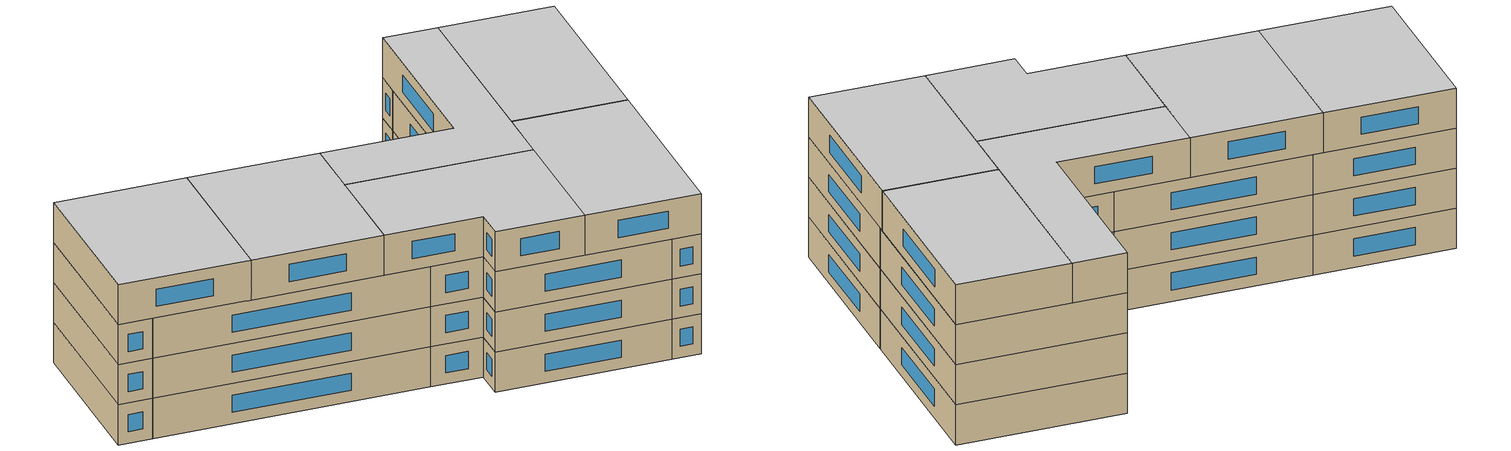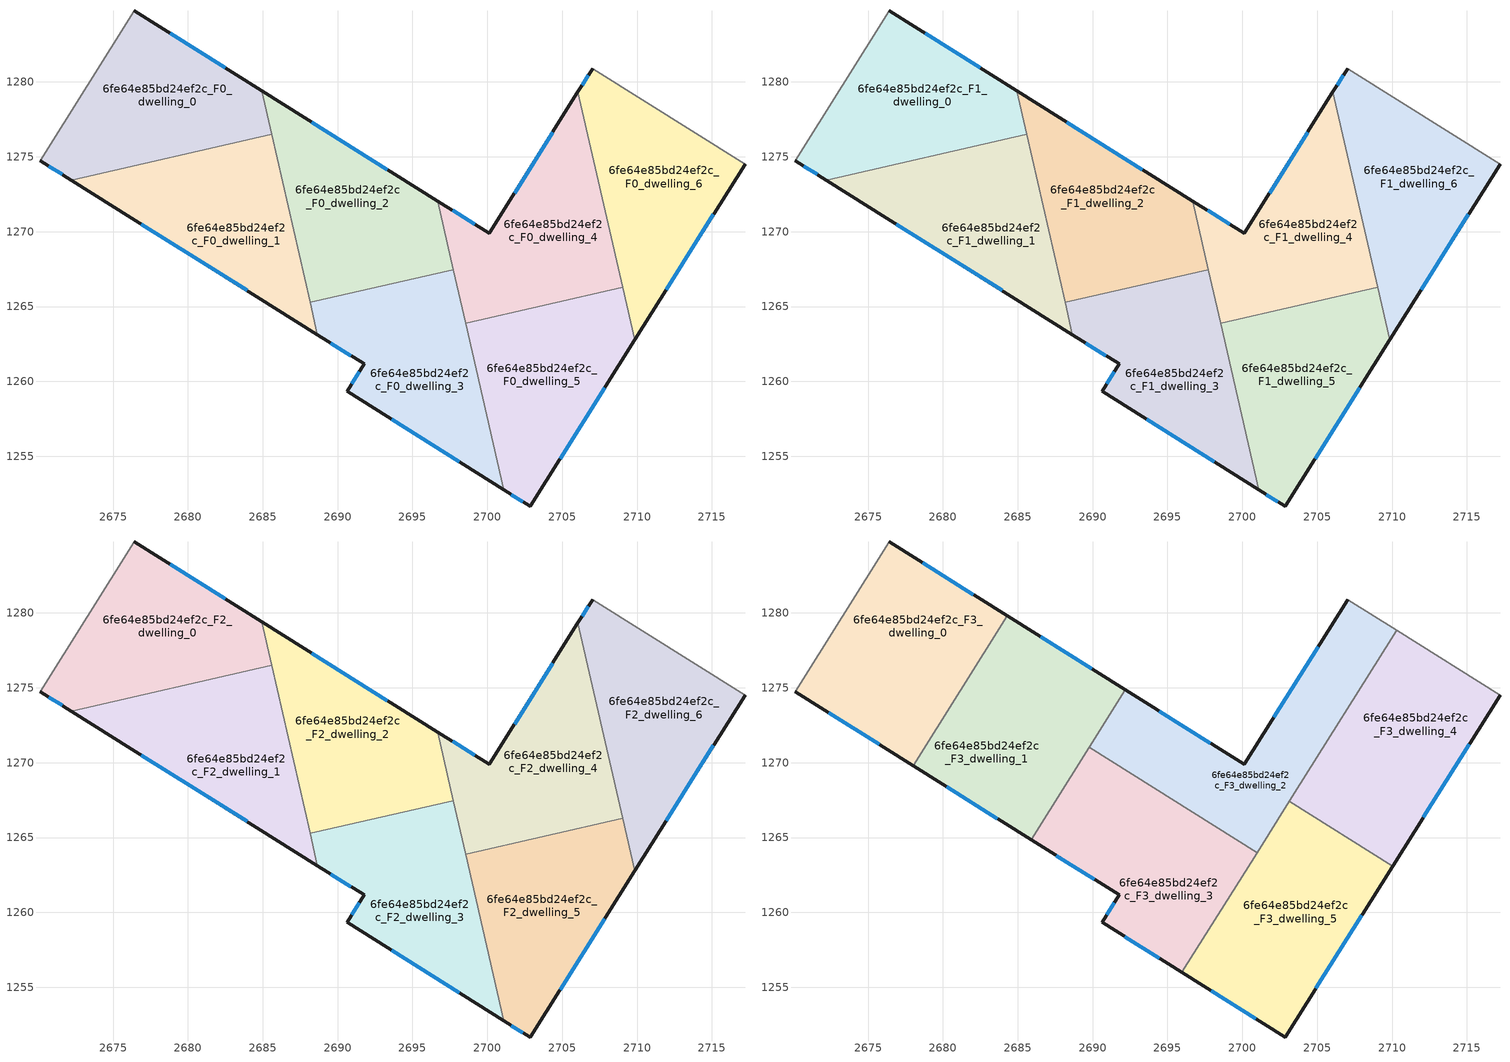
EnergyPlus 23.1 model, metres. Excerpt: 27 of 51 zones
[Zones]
6fe64e85bd24ef2c_F0_dwelling_0
 floor ground (EU_floor_Construction): 2684.92,1279.42 2685.59,1276.52 2672.19,1273.45 2670.12,1274.75 2676.4,1284.77 z0
 wall outside (EU_wall_Construction): 2670.12,1274.75 2672.19,1273.45 / 2684.92,1279.42 2676.4,1284.77 z0:3
 wall adiabatic (EU_wall_Construction): 2676.4,1284.77 2670.12,1274.75 z0:3
 wall to 6fe64e85bd24ef2c_F0_dwelling_1 (EU_wall_Construction): 2672.19,1273.45 2685.59,1276.52 z0:3
 wall to 6fe64e85bd24ef2c_F0_dwelling_2 (EU_wall_Construction): 2685.59,1276.52 2684.92,1279.42 z0:3
 window (EU_Window_Construction): 2670.71,1274.38 2671.6,1273.82 / 2682.49,1280.95 2678.84,1283.24 z0.86:2.14
6fe64e85bd24ef2c_F0_dwelling_1
 floor ground (EU_floor_Construction): 2685.59,1276.52 2688.65,1263.12 2672.19,1273.45 z0
 wall outside (EU_wall_Construction): 2672.19,1273.45 2688.65,1263.12 z0:3
 wall to 6fe64e85bd24ef2c_F0_dwelling_3 (EU_wall_Construction): 2688.65,1263.12 2688.16,1265.27 z0:3
 wall to 6fe64e85bd24ef2c_F0_dwelling_2 (EU_wall_Construction): 2688.16,1265.27 2685.59,1276.52 z0:3
 window (EU_Window_Construction): 2676.9,1270.5 2683.95,1266.07 z0.86:2.14
6fe64e85bd24ef2c_F0_dwelling_2
 floor ground (EU_floor_Construction): 2696.7,1272.03 2697.74,1267.47 2688.16,1265.27 2684.92,1279.42 z0
 wall outside (EU_wall_Construction): 2696.7,1272.03 2684.92,1279.42 z0:3
 wall to 6fe64e85bd24ef2c_F0_dwelling_3 (EU_wall_Construction): 2688.16,1265.27 2697.74,1267.47 z0:3
 wall to 6fe64e85bd24ef2c_F0_dwelling_4 (EU_wall_Construction): 2697.74,1267.47 2696.7,1272.03 z0:3
 window (EU_Window_Construction): 2693.33,1274.14 2688.28,1277.31 z0.86:2.14
6fe64e85bd24ef2c_F0_dwelling_3
 floor ground (EU_floor_Construction): 2697.74,1267.47 2701.11,1252.76 2690.63,1259.33 2691.78,1261.16 2688.65,1263.12 2688.16,1265.27 z0
 wall outside (EU_wall_Construction): 2688.65,1263.12 2691.78,1261.16 2690.63,1259.33 2701.11,1252.76 z0:3
 wall to 6fe64e85bd24ef2c_F0_dwelling_5 (EU_wall_Construction): 2701.11,1252.76 2698.56,1263.88 z0:3
 wall to 6fe64e85bd24ef2c_F0_dwelling_4 (EU_wall_Construction): 2698.56,1263.88 2697.74,1267.47 z0:3
 window (EU_Window_Construction): 2691.45,1260.64 2690.96,1259.85 / 2689.54,1262.56 2690.88,1261.72 / 2693.62,1257.45 2698.11,1254.64 z0.86:2.14
6fe64e85bd24ef2c_F0_dwelling_4
 floor ground (EU_floor_Construction): 2706.05,1279.33 2709.04,1266.28 2698.56,1263.88 2696.7,1272.03 2700.12,1269.88 z0
 wall outside (EU_wall_Construction): 2706.05,1279.33 2700.12,1269.88 2696.7,1272.03 z0:3
 wall to 6fe64e85bd24ef2c_F0_dwelling_5 (EU_wall_Construction): 2698.56,1263.88 2709.04,1266.28 z0:3
 wall to 6fe64e85bd24ef2c_F0_dwelling_6 (EU_wall_Construction): 2709.04,1266.28 2706.05,1279.33 z0:3
 window (EU_Window_Construction): 2704.36,1276.63 2701.82,1272.58 / 2699.14,1270.5 2697.67,1271.42 z0.86:2.14
6fe64e85bd24ef2c_F0_dwelling_5
 floor ground (EU_floor_Construction): 2709.04,1266.28 2709.84,1262.76 2702.87,1251.65 2701.11,1252.76 2698.56,1263.88 z0
 wall outside (EU_wall_Construction): 2701.11,1252.76 2702.87,1251.65 2709.84,1262.76 z0:3
 wall to 6fe64e85bd24ef2c_F0_dwelling_6 (EU_wall_Construction): 2709.84,1262.76 2709.04,1266.28 z0:3
 window (EU_Window_Construction): 2704.86,1254.83 2707.85,1259.59 / 2701.61,1252.44 2702.37,1251.97 z0.86:2.14
6fe64e85bd24ef2c_F0_dwelling_6
 floor ground (EU_floor_Construction): 2717.21,1274.51 2709.84,1262.76 2706.05,1279.33 2707.03,1280.89 z0
 wall outside (EU_wall_Construction): 2709.84,1262.76 2717.21,1274.51 / 2707.03,1280.89 2706.05,1279.33 z0:3
 wall adiabatic (EU_wall_Construction): 2717.21,1274.51 2707.03,1280.89 z0:3
 window (EU_Window_Construction): 2711.95,1266.12 2715.11,1271.15 / 2706.75,1280.45 2706.33,1279.78 z0.86:2.14
6fe64e85bd24ef2c_F1_dwelling_0
 floor to 6fe64e85bd24ef2c_F0_dwelling_0 (EU_floor_Construction): 2684.92,1279.42 2685.59,1276.52 2672.19,1273.45 2670.12,1274.75 2676.4,1284.77 z3
 wall outside (EU_wall_Construction): 2670.12,1274.75 2672.19,1273.45 / 2684.92,1279.42 2676.4,1284.77 z3:6
 wall adiabatic (EU_wall_Construction): 2676.4,1284.77 2670.12,1274.75 z3:6
 wall to 6fe64e85bd24ef2c_F1_dwelling_1 (EU_wall_Construction): 2672.19,1273.45 2685.59,1276.52 z3:6
 wall to 6fe64e85bd24ef2c_F1_dwelling_2 (EU_wall_Construction): 2685.59,1276.52 2684.92,1279.42 z3:6
 window (EU_Window_Construction): 2670.71,1274.38 2671.6,1273.82 / 2682.49,1280.95 2678.84,1283.24 z3.86:5.14
6fe64e85bd24ef2c_F1_dwelling_1
 floor to 6fe64e85bd24ef2c_F0_dwelling_1 (EU_floor_Construction): 2685.59,1276.52 2688.65,1263.12 2672.19,1273.45 z3
 wall outside (EU_wall_Construction): 2672.19,1273.45 2688.65,1263.12 z3:6
 wall to 6fe64e85bd24ef2c_F1_dwelling_3 (EU_wall_Construction): 2688.65,1263.12 2688.16,1265.27 z3:6
 wall to 6fe64e85bd24ef2c_F1_dwelling_2 (EU_wall_Construction): 2688.16,1265.27 2685.59,1276.52 z3:6
 window (EU_Window_Construction): 2676.9,1270.5 2683.95,1266.07 z3.86:5.14
6fe64e85bd24ef2c_F1_dwelling_2
 floor to 6fe64e85bd24ef2c_F0_dwelling_2 (EU_floor_Construction): 2696.7,1272.03 2697.74,1267.47 2688.16,1265.27 2684.92,1279.42 z3
 wall outside (EU_wall_Construction): 2696.7,1272.03 2684.92,1279.42 z3:6
 wall to 6fe64e85bd24ef2c_F1_dwelling_3 (EU_wall_Construction): 2688.16,1265.27 2697.74,1267.47 z3:6
 wall to 6fe64e85bd24ef2c_F1_dwelling_4 (EU_wall_Construction): 2697.74,1267.47 2696.7,1272.03 z3:6
 window (EU_Window_Construction): 2693.33,1274.14 2688.28,1277.31 z3.86:5.14
6fe64e85bd24ef2c_F1_dwelling_3
 floor to 6fe64e85bd24ef2c_F0_dwelling_3 (EU_floor_Construction): 2697.74,1267.47 2701.11,1252.76 2690.63,1259.33 2691.78,1261.16 2688.65,1263.12 2688.16,1265.27 z3
 wall outside (EU_wall_Construction): 2688.65,1263.12 2691.78,1261.16 2690.63,1259.33 2701.11,1252.76 z3:6
 wall to 6fe64e85bd24ef2c_F1_dwelling_5 (EU_wall_Construction): 2701.11,1252.76 2698.56,1263.88 z3:6
 wall to 6fe64e85bd24ef2c_F1_dwelling_4 (EU_wall_Construction): 2698.56,1263.88 2697.74,1267.47 z3:6
 window (EU_Window_Construction): 2691.45,1260.64 2690.96,1259.85 / 2689.54,1262.56 2690.88,1261.72 / 2693.62,1257.45 2698.11,1254.64 z3.86:5.14
6fe64e85bd24ef2c_F1_dwelling_4
 floor to 6fe64e85bd24ef2c_F0_dwelling_4 (EU_floor_Construction): 2706.05,1279.33 2709.04,1266.28 2698.56,1263.88 2696.7,1272.03 2700.12,1269.88 z3
 wall outside (EU_wall_Construction): 2706.05,1279.33 2700.12,1269.88 2696.7,1272.03 z3:6
 wall to 6fe64e85bd24ef2c_F1_dwelling_5 (EU_wall_Construction): 2698.56,1263.88 2709.04,1266.28 z3:6
 wall to 6fe64e85bd24ef2c_F1_dwelling_6 (EU_wall_Construction): 2709.04,1266.28 2706.05,1279.33 z3:6
 window (EU_Window_Construction): 2704.36,1276.63 2701.82,1272.58 / 2699.14,1270.5 2697.67,1271.42 z3.86:5.14
6fe64e85bd24ef2c_F1_dwelling_5
 floor to 6fe64e85bd24ef2c_F0_dwelling_5 (EU_floor_Construction): 2709.04,1266.28 2709.84,1262.76 2702.87,1251.65 2701.11,1252.76 2698.56,1263.88 z3
 wall outside (EU_wall_Construction): 2701.11,1252.76 2702.87,1251.65 2709.84,1262.76 z3:6
 wall to 6fe64e85bd24ef2c_F1_dwelling_6 (EU_wall_Construction): 2709.84,1262.76 2709.04,1266.28 z3:6
 window (EU_Window_Construction): 2704.86,1254.83 2707.85,1259.59 / 2701.61,1252.44 2702.37,1251.97 z3.86:5.14
6fe64e85bd24ef2c_F1_dwelling_6
 floor to 6fe64e85bd24ef2c_F0_dwelling_6 (EU_floor_Construction): 2717.21,1274.51 2709.84,1262.76 2706.05,1279.33 2707.03,1280.89 z3
 wall outside (EU_wall_Construction): 2709.84,1262.76 2717.21,1274.51 / 2707.03,1280.89 2706.05,1279.33 z3:6
 wall adiabatic (EU_wall_Construction): 2717.21,1274.51 2707.03,1280.89 z3:6
 window (EU_Window_Construction): 2711.95,1266.12 2715.11,1271.15 / 2706.75,1280.45 2706.33,1279.78 z3.86:5.14
6fe64e85bd24ef2c_F2_dwelling_0
 floor to 6fe64e85bd24ef2c_F1_dwelling_0 (EU_floor_Construction): 2684.92,1279.42 2685.59,1276.52 2672.19,1273.45 2670.12,1274.75 2676.4,1284.77 z6
 wall outside (EU_wall_Construction): 2670.12,1274.75 2672.19,1273.45 / 2684.92,1279.42 2676.4,1284.77 z6:9
 wall adiabatic (EU_wall_Construction): 2676.4,1284.77 2670.12,1274.75 z6:9
 wall to 6fe64e85bd24ef2c_F2_dwelling_1 (EU_wall_Construction): 2672.19,1273.45 2685.59,1276.52 z6:9
 wall to 6fe64e85bd24ef2c_F2_dwelling_2 (EU_wall_Construction): 2685.59,1276.52 2684.92,1279.42 z6:9
 window (EU_Window_Construction): 2670.71,1274.38 2671.6,1273.82 / 2682.49,1280.95 2678.84,1283.24 z6.86:8.14
6fe64e85bd24ef2c_F2_dwelling_1
 floor to 6fe64e85bd24ef2c_F1_dwelling_1 (EU_floor_Construction): 2685.59,1276.52 2688.65,1263.12 2672.19,1273.45 z6
 wall outside (EU_wall_Construction): 2672.19,1273.45 2688.65,1263.12 z6:9
 wall to 6fe64e85bd24ef2c_F2_dwelling_3 (EU_wall_Construction): 2688.65,1263.12 2688.16,1265.27 z6:9
 wall to 6fe64e85bd24ef2c_F2_dwelling_2 (EU_wall_Construction): 2688.16,1265.27 2685.59,1276.52 z6:9
 window (EU_Window_Construction): 2676.9,1270.5 2683.95,1266.07 z6.86:8.14
6fe64e85bd24ef2c_F2_dwelling_2
 floor to 6fe64e85bd24ef2c_F1_dwelling_2 (EU_floor_Construction): 2696.7,1272.03 2697.74,1267.47 2688.16,1265.27 2684.92,1279.42 z6
 wall outside (EU_wall_Construction): 2696.7,1272.03 2684.92,1279.42 z6:9
 wall to 6fe64e85bd24ef2c_F2_dwelling_3 (EU_wall_Construction): 2688.16,1265.27 2697.74,1267.47 z6:9
 wall to 6fe64e85bd24ef2c_F2_dwelling_4 (EU_wall_Construction): 2697.74,1267.47 2696.7,1272.03 z6:9
 window (EU_Window_Construction): 2693.33,1274.14 2688.28,1277.31 z6.86:8.14
 ceiling adiabatic (EU_roof_Construction): 2687.62,1267.61 2692.18,1274.87 2684.92,1279.42 z9
6fe64e85bd24ef2c_F2_dwelling_3
 floor to 6fe64e85bd24ef2c_F1_dwelling_3 (EU_floor_Construction): 2697.74,1267.47 2701.11,1252.76 2690.63,1259.33 2691.78,1261.16 2688.65,1263.12 2688.16,1265.27 z6
 wall outside (EU_wall_Construction): 2688.65,1263.12 2691.78,1261.16 2690.63,1259.33 2701.11,1252.76 z6:9
 wall to 6fe64e85bd24ef2c_F2_dwelling_5 (EU_wall_Construction): 2701.11,1252.76 2698.56,1263.88 z6:9
 wall to 6fe64e85bd24ef2c_F2_dwelling_4 (EU_wall_Construction): 2698.56,1263.88 2697.74,1267.47 z6:9
 window (EU_Window_Construction): 2691.45,1260.64 2690.96,1259.85 / 2689.54,1262.56 2690.88,1261.72 / 2693.62,1257.45 2698.11,1254.64 z6.86:8.14
6fe64e85bd24ef2c_F2_dwelling_4
 floor to 6fe64e85bd24ef2c_F1_dwelling_4 (EU_floor_Construction): 2706.05,1279.33 2709.04,1266.28 2698.56,1263.88 2696.7,1272.03 2700.12,1269.88 z6
 wall outside (EU_wall_Construction): 2706.05,1279.33 2700.12,1269.88 2696.7,1272.03 z6:9
 wall to 6fe64e85bd24ef2c_F2_dwelling_5 (EU_wall_Construction): 2698.56,1263.88 2709.04,1266.28 z6:9
 wall to 6fe64e85bd24ef2c_F2_dwelling_6 (EU_wall_Construction): 2709.04,1266.28 2706.05,1279.33 z6:9
 window (EU_Window_Construction): 2704.36,1276.63 2701.82,1272.58 / 2699.14,1270.5 2697.67,1271.42 z6.86:8.14
6fe64e85bd24ef2c_F2_dwelling_5
 floor to 6fe64e85bd24ef2c_F1_dwelling_5 (EU_floor_Construction): 2709.04,1266.28 2709.84,1262.76 2702.87,1251.65 2701.11,1252.76 2698.56,1263.88 z6
 wall outside (EU_wall_Construction): 2701.11,1252.76 2702.87,1251.65 2709.84,1262.76 z6:9
 wall to 6fe64e85bd24ef2c_F2_dwelling_6 (EU_wall_Construction): 2709.84,1262.76 2709.04,1266.28 z6:9
 window (EU_Window_Construction): 2704.86,1254.83 2707.85,1259.59 / 2701.61,1252.44 2702.37,1251.97 z6.86:8.14
6fe64e85bd24ef2c_F2_dwelling_6
 floor to 6fe64e85bd24ef2c_F1_dwelling_6 (EU_floor_Construction): 2717.21,1274.51 2709.84,1262.76 2706.05,1279.33 2707.03,1280.89 z6
 wall outside (EU_wall_Construction): 2709.84,1262.76 2717.21,1274.51 / 2707.03,1280.89 2706.05,1279.33 z6:9
 wall adiabatic (EU_wall_Construction): 2717.21,1274.51 2707.03,1280.89 z6:9
 window (EU_Window_Construction): 2711.95,1266.12 2715.11,1271.15 / 2706.75,1280.45 2706.33,1279.78 z6.86:8.14
6fe64e85bd24ef2c_F3_dwelling_0
 floor to 6fe64e85bd24ef2c_F2_dwelling_0 (EU_floor_Construction): 2684.29,1279.82 2681.66,1275.62 2672.19,1273.45 2670.12,1274.75 2676.4,1284.77 z9
 floor to 6fe64e85bd24ef2c_F2_dwelling_1 (EU_floor_Construction): 2681.66,1275.62 2678.01,1269.8 2672.19,1273.45 z9
 wall outside (EU_wall_Construction): 2670.12,1274.75 2678.01,1269.8 / 2684.29,1279.82 2676.4,1284.77 z9:12
 wall to 6fe64e85bd24ef2c_F3_dwelling_1 (EU_wall_Construction): 2678.01,1269.8 2684.29,1279.82 z9:12
 wall adiabatic (EU_wall_Construction): 2676.4,1284.77 2670.12,1274.75 z9:12
 window (EU_Window_Construction): 2672.37,1273.34 2675.75,1271.22 / 2682.04,1281.23 2678.66,1283.35 z9.86:11.14
 ceiling to 6fe64e85bd24ef2c_F4_dwelling_0 (EU_floor_Construction): 2678.01,1269.8 2684.29,1279.82 2676.4,1284.77 2670.12,1274.75 z12
6fe64e85bd24ef2c_F3_dwelling_1
 floor to 6fe64e85bd24ef2c_F2_dwelling_1 (EU_floor_Construction): 2685.59,1276.52 2687.62,1267.61 2685.9,1264.85 2678.01,1269.8 2681.66,1275.62 z9
 floor to 6fe64e85bd24ef2c_F2_dwelling_0 (EU_floor_Construction): 2684.92,1279.42 2685.59,1276.52 2681.66,1275.62 2684.29,1279.82 z9
 floor adiabatic (EU_floor_Construction): 2692.18,1274.87 2687.62,1267.61 2684.92,1279.42 z9
 wall outside (EU_wall_Construction): 2678.01,1269.8 2685.9,1264.85 / 2692.18,1274.87 2684.29,1279.82 z9:12
 wall to 6fe64e85bd24ef2c_F3_dwelling_3 (EU_wall_Construction): 2685.9,1264.85 2689.77,1271.03 z9:12
 wall to 6fe64e85bd24ef2c_F3_dwelling_2 (EU_wall_Construction): 2689.77,1271.03 2692.18,1274.87 z9:12
 window (EU_Window_Construction): 2680.26,1268.39 2683.64,1266.27 / 2689.93,1276.28 2686.55,1278.4 z9.86:11.14
 ceiling to 6fe64e85bd24ef2c_F4_dwelling_1 (EU_floor_Construction): 2685.9,1264.85 2692.18,1274.87 2684.29,1279.82 2678.01,1269.8 z12
6fe64e85bd24ef2c_F3_dwelling_2
 floor to 6fe64e85bd24ef2c_F2_dwelling_4 (EU_floor_Construction): 2706.05,1279.33 2707.27,1274.01 2701.3,1264.51 2700.47,1264.31 2698.12,1265.79 2696.7,1272.03 2700.12,1269.88 z9
 floor to 6fe64e85bd24ef2c_F2_dwelling_3 (EU_floor_Construction): 2697.74,1267.47 2698.12,1265.79 2696.06,1267.08 z9
 floor to 6fe64e85bd24ef2c_F2_dwelling_6 (EU_floor_Construction): 2710.3,1278.84 2707.27,1274.01 2706.05,1279.33 2707.03,1280.89 z9
 floor to 6fe64e85bd24ef2c_F2_dwelling_5 (EU_floor_Construction): 2701.3,1264.51 2700.98,1263.99 2700.47,1264.31 z9
 floor to 6fe64e85bd24ef2c_F2_dwelling_2 (EU_floor_Construction): 2696.7,1272.03 2697.74,1267.47 2696.06,1267.08 2689.77,1271.03 2692.18,1274.87 z9
 wall outside (EU_wall_Construction): 2707.03,1280.89 2700.12,1269.88 2692.18,1274.87 z9:12
 wall adiabatic (EU_wall_Construction): 2710.3,1278.84 2707.03,1280.89 z9:12
 wall to 6fe64e85bd24ef2c_F3_dwelling_3 (EU_wall_Construction): 2689.77,1271.03 2700.98,1263.99 z9:12
 wall to 6fe64e85bd24ef2c_F3_dwelling_4 (EU_wall_Construction): 2703.13,1267.42 2710.3,1278.84 z9:12
 wall to 6fe64e85bd24ef2c_F3_dwelling_5 (EU_wall_Construction): 2700.98,1263.99 2703.13,1267.42 z9:12
 window (EU_Window_Construction): 2705.06,1277.75 2702.1,1273.03 / 2697.85,1271.31 2694.45,1273.44 z9.86:11.14
 ceiling to 6fe64e85bd24ef2c_F4_dwelling_2 (EU_floor_Construction): 2700.98,1263.99 2710.3,1278.84 2707.03,1280.89 2700.12,1269.88 2692.18,1274.87 2689.77,1271.03 z12
6fe64e85bd24ef2c_F3_dwelling_3
 floor to 6fe64e85bd24ef2c_F2_dwelling_3 (EU_floor_Construction): 2698.12,1265.79 2699.19,1261.14 2695.96,1255.99 2690.63,1259.33 2691.78,1261.16 2688.65,1263.12 2688.16,1265.27 2696.06,1267.08 z9
 floor to 6fe64e85bd24ef2c_F2_dwelling_1 (EU_floor_Construction): 2687.62,1267.61 2688.65,1263.12 2685.9,1264.85 z9
 floor to 6fe64e85bd24ef2c_F2_dwelling_5 (EU_floor_Construction): 2700.98,1263.99 2699.19,1261.14 2698.56,1263.88 2700.47,1264.31 z9
 floor to 6fe64e85bd24ef2c_F2_dwelling_2 (EU_floor_Construction): 2696.06,1267.08 2688.16,1265.27 2687.62,1267.61 2689.77,1271.03 z9
 floor to 6fe64e85bd24ef2c_F2_dwelling_4 (EU_floor_Construction): 2700.47,1264.31 2698.56,1263.88 2698.12,1265.79 z9
 wall outside (EU_wall_Construction): 2685.9,1264.85 2691.78,1261.16 2690.63,1259.33 2695.96,1255.99 z9:12
 wall to 6fe64e85bd24ef2c_F3_dwelling_5 (EU_wall_Construction): 2695.96,1255.99 2700.98,1263.99 z9:12
 window (EU_Window_Construction): 2692.15,1258.38 2694.44,1256.94 / 2691.45,1260.64 2690.96,1259.85 / 2687.58,1263.8 2690.1,1262.22 z9.86:11.14
 ceiling to 6fe64e85bd24ef2c_F4_dwelling_3 (EU_floor_Construction): 2695.96,1255.99 2700.98,1263.99 2689.77,1271.03 2685.9,1264.85 2691.78,1261.16 2690.63,1259.33 z12
6fe64e85bd24ef2c_F3_dwelling_4
 floor to 6fe64e85bd24ef2c_F2_dwelling_6 (EU_floor_Construction): 2717.21,1274.51 2710.04,1263.08 2709.73,1263.27 2707.27,1274.01 2710.3,1278.84 z9
 floor to 6fe64e85bd24ef2c_F2_dwelling_5 (EU_floor_Construction): 2709.04,1266.28 2709.73,1263.27 2706.04,1265.59 z9
 floor to 6fe64e85bd24ef2c_F2_dwelling_4 (EU_floor_Construction): 2707.27,1274.01 2709.04,1266.28 2706.04,1265.59 2703.13,1267.42 z9
 wall outside (EU_wall_Construction): 2710.04,1263.08 2717.21,1274.51 z9:12
 wall to 6fe64e85bd24ef2c_F3_dwelling_5 (EU_wall_Construction): 2703.13,1267.42 2710.04,1263.08 z9:12
 wall adiabatic (EU_wall_Construction): 2717.21,1274.51 2710.3,1278.84 z9:12
 window (EU_Window_Construction): 2712.09,1266.34 2715.16,1271.24 z9.86:11.14
 ceiling to 6fe64e85bd24ef2c_F4_dwelling_4 (EU_floor_Construction): 2710.04,1263.08 2717.21,1274.51 2710.3,1278.84 2703.13,1267.42 z12
6fe64e85bd24ef2c_F3_dwelling_5
 floor to 6fe64e85bd24ef2c_F2_dwelling_5 (EU_floor_Construction): 2709.73,1263.27 2709.84,1262.76 2702.87,1251.65 2701.11,1252.76 2699.19,1261.13 2701.3,1264.51 2706.04,1265.59 z9
 floor to 6fe64e85bd24ef2c_F2_dwelling_3 (EU_floor_Construction): 2699.19,1261.13 2701.11,1252.76 2695.96,1255.99 z9
 floor to 6fe64e85bd24ef2c_F2_dwelling_4 (EU_floor_Construction): 2706.04,1265.59 2701.3,1264.51 2703.13,1267.42 z9
 floor to 6fe64e85bd24ef2c_F2_dwelling_6 (EU_floor_Construction): 2710.04,1263.08 2709.84,1262.76 2709.73,1263.27 z9
 wall outside (EU_wall_Construction): 2695.96,1255.99 2702.87,1251.65 2710.04,1263.08 z9:12
 window (EU_Window_Construction): 2704.92,1254.92 2707.99,1259.81 / 2697.93,1254.75 2700.9,1252.89 z9.86:11.14
 ceiling to 6fe64e85bd24ef2c_F4_dwelling_5 (EU_floor_Construction): 2702.87,1251.65 2710.04,1263.08 2703.13,1267.42 2695.96,1255.99 z12
[Building]
EU S2 Campaign: North Axis=0; Terrain=City; Solar Distribution=FullExterior
[Site:Location]
Helsinki-Vantaa.AP: Latitude=60.317; Longitude=24.963; Time Zone=2; Elevation=54.6
[SizingPeriod:WeatherFileDays]
AnnualSizingPeriod: Begin Month=1; Begin Day of Month=1; End Month=12; End Day of Month=31; Day of Week for Start Day=Monday; Use Weather File Daylight Saving Period=No; Use Weather File Rain and Snow Indicators=No
[MATERIAL]
EU_InternalMass_Material: Roughness=MediumRough; Thickness=0.1; Conductivity=1; Density=1800; Specific Heat=900; Thermal Absorptance=0.9; Solar Absorptance=0.7; Visible Absorptance=0.7
[MATERIAL:NOMASS] Roughness=MediumRough; Thermal Absorptance=0.9; Solar Absorptance=0.7; Visible Absorptance=0.7
Name | Thermal Resistance
EU_wall_NoMass | 5.91765
EU_roof_NoMass | 11.1778
EU_floor_NoMass | 6.2875
[WINDOWMATERIAL:SIMPLEGLAZINGSYSTEM]
EU_Window_SimpleGlazing: UFactor=0.994035; Solar Heat Gain Coefficient=0.7; Visible Transmittance=0.7
[CONSTRUCTION]
EU_wall_Construction: EU_wall_NoMass
EU_roof_Construction: EU_roof_NoMass
EU_floor_Construction: EU_floor_NoMass
EU_Window_Construction: EU_Window_SimpleGlazing
EU_InternalMass_Construction: EU_InternalMass_Material
[ZONE] Type=1; Multiplier=1; Ceiling Height=autocalculate; Floor Area=autocalculate; Part of Total Floor Area=Yes
Name | Volume
6fe64e85bd24ef2c_F0_dwelling_0; 6fe64e85bd24ef2c_F1_dwelling_0; 6fe64e85bd24ef2c_F2_dwelling_0 | 283.128
6fe64e85bd24ef2c_F3_dwelling_0 | 330.288
6fe64e85bd24ef2c_F0_dwelling_1; 6fe64e85bd24ef2c_F1_dwelling_1; 6fe64e85bd24ef2c_F2_dwelling_1 | 283.11
6fe64e85bd24ef2c_F3_dwelling_1 | 330.289
6fe64e85bd24ef2c_F0_dwelling_2; 6fe64e85bd24ef2c_F1_dwelling_2; 6fe64e85bd24ef2c_F2_dwelling_2; 6fe64e85bd24ef2c_F0_dwelling_5; 6fe64e85bd24ef2c_F1_dwelling_5; 6fe64e85bd24ef2c_F2_dwelling_5 | 283.097
6fe64e85bd24ef2c_F3_dwelling_2 | 330.31
6fe64e85bd24ef2c_F0_dwelling_3; 6fe64e85bd24ef2c_F1_dwelling_3; 6fe64e85bd24ef2c_F2_dwelling_3 | 283.073
6fe64e85bd24ef2c_F3_dwelling_3 | 330.253
6fe64e85bd24ef2c_F0_dwelling_4; 6fe64e85bd24ef2c_F1_dwelling_4; 6fe64e85bd24ef2c_F2_dwelling_4 | 283.107
6fe64e85bd24ef2c_F3_dwelling_4; 6fe64e85bd24ef2c_F3_dwelling_5 | 330.273
6fe64e85bd24ef2c_F0_dwelling_6; 6fe64e85bd24ef2c_F1_dwelling_6; 6fe64e85bd24ef2c_F2_dwelling_6 | 283.118
[INTERNALMASS] Construction=EU_InternalMass_Construction
Name | Zone or ZoneList | Surface Area
6fe64e85bd24ef2c_F0_dwelling_0_EU_InternalMass | 6fe64e85bd24ef2c_F0_dwelling_0 | 94.3746
6fe64e85bd24ef2c_F0_dwelling_1_EU_InternalMass | 6fe64e85bd24ef2c_F0_dwelling_1 | 94.372
6fe64e85bd24ef2c_F0_dwelling_2_EU_InternalMass | 6fe64e85bd24ef2c_F0_dwelling_2 | 94.3628
6fe64e85bd24ef2c_F0_dwelling_3_EU_InternalMass | 6fe64e85bd24ef2c_F0_dwelling_3 | 94.3608
6fe64e85bd24ef2c_F0_dwelling_4_EU_InternalMass | 6fe64e85bd24ef2c_F0_dwelling_4 | 94.3689
6fe64e85bd24ef2c_F0_dwelling_5_EU_InternalMass | 6fe64e85bd24ef2c_F0_dwelling_5 | 94.3663
6fe64e85bd24ef2c_F0_dwelling_6_EU_InternalMass | 6fe64e85bd24ef2c_F0_dwelling_6 | 94.373
6fe64e85bd24ef2c_F1_dwelling_0_EU_InternalMass | 6fe64e85bd24ef2c_F1_dwelling_0 | 94.3746
6fe64e85bd24ef2c_F1_dwelling_1_EU_InternalMass | 6fe64e85bd24ef2c_F1_dwelling_1 | 94.372
6fe64e85bd24ef2c_F1_dwelling_2_EU_InternalMass | 6fe64e85bd24ef2c_F1_dwelling_2 | 94.3628
6fe64e85bd24ef2c_F1_dwelling_3_EU_InternalMass | 6fe64e85bd24ef2c_F1_dwelling_3 | 94.3608
6fe64e85bd24ef2c_F1_dwelling_4_EU_InternalMass | 6fe64e85bd24ef2c_F1_dwelling_4 | 94.3689
6fe64e85bd24ef2c_F1_dwelling_5_EU_InternalMass | 6fe64e85bd24ef2c_F1_dwelling_5 | 94.3663
6fe64e85bd24ef2c_F1_dwelling_6_EU_InternalMass | 6fe64e85bd24ef2c_F1_dwelling_6 | 94.373
6fe64e85bd24ef2c_F2_dwelling_0_EU_InternalMass | 6fe64e85bd24ef2c_F2_dwelling_0 | 94.3746
6fe64e85bd24ef2c_F2_dwelling_1_EU_InternalMass | 6fe64e85bd24ef2c_F2_dwelling_1 | 94.372
6fe64e85bd24ef2c_F2_dwelling_2_EU_InternalMass | 6fe64e85bd24ef2c_F2_dwelling_2 | 94.3628
6fe64e85bd24ef2c_F2_dwelling_3_EU_InternalMass | 6fe64e85bd24ef2c_F2_dwelling_3 | 94.3608
6fe64e85bd24ef2c_F2_dwelling_4_EU_InternalMass | 6fe64e85bd24ef2c_F2_dwelling_4 | 94.3689
6fe64e85bd24ef2c_F2_dwelling_5_EU_InternalMass | 6fe64e85bd24ef2c_F2_dwelling_5 | 94.3663
6fe64e85bd24ef2c_F2_dwelling_6_EU_InternalMass | 6fe64e85bd24ef2c_F2_dwelling_6 | 94.373
6fe64e85bd24ef2c_F3_dwelling_0_EU_InternalMass | 6fe64e85bd24ef2c_F3_dwelling_0 | 110.096
6fe64e85bd24ef2c_F3_dwelling_1_EU_InternalMass | 6fe64e85bd24ef2c_F3_dwelling_1 | 110.096
6fe64e85bd24ef2c_F3_dwelling_2_EU_InternalMass | 6fe64e85bd24ef2c_F3_dwelling_2 | 110.104
6fe64e85bd24ef2c_F3_dwelling_3_EU_InternalMass | 6fe64e85bd24ef2c_F3_dwelling_3 | 110.084
6fe64e85bd24ef2c_F3_dwelling_4_EU_InternalMass | 6fe64e85bd24ef2c_F3_dwelling_4 | 110.093
6fe64e85bd24ef2c_F3_dwelling_5_EU_InternalMass | 6fe64e85bd24ef2c_F3_dwelling_5 | 110.093
[OTHEREQUIPMENT] Fuel Type=Electricity; Design Level Calculation Method=Watts/Area; Power per Zone Floor Area=1; Fraction Latent=0; Fraction Radiant=0; Fraction Lost=0; Carbon Dioxide Generation Rate=0; EndUse Subcategory=EU_Step8_InternalGains
Name | Zone or ZoneList or Space or SpaceList | Schedule
EU_Step8_InternalGain_6fe64e85bd24ef2c_F0_dwelling_0_f000 | 6fe64e85bd24ef2c_F0_dwelling_0 | EU_Step8_GainSchedule_6fe64e85bd24ef2c_F0_dwelling_0_f000
EU_Step8_InternalGain_6fe64e85bd24ef2c_F0_dwelling_1_f000 | 6fe64e85bd24ef2c_F0_dwelling_1 | EU_Step8_GainSchedule_6fe64e85bd24ef2c_F0_dwelling_1_f000
EU_Step8_InternalGain_6fe64e85bd24ef2c_F0_dwelling_2_f000 | 6fe64e85bd24ef2c_F0_dwelling_2 | EU_Step8_GainSchedule_6fe64e85bd24ef2c_F0_dwelling_2_f000
EU_Step8_InternalGain_6fe64e85bd24ef2c_F0_dwelling_3_f000 | 6fe64e85bd24ef2c_F0_dwelling_3 | EU_Step8_GainSchedule_6fe64e85bd24ef2c_F0_dwelling_3_f000
EU_Step8_InternalGain_6fe64e85bd24ef2c_F0_dwelling_4_f000 | 6fe64e85bd24ef2c_F0_dwelling_4 | EU_Step8_GainSchedule_6fe64e85bd24ef2c_F0_dwelling_4_f000
EU_Step8_InternalGain_6fe64e85bd24ef2c_F0_dwelling_5_f000 | 6fe64e85bd24ef2c_F0_dwelling_5 | EU_Step8_GainSchedule_6fe64e85bd24ef2c_F0_dwelling_5_f000
EU_Step8_InternalGain_6fe64e85bd24ef2c_F0_dwelling_6_f000 | 6fe64e85bd24ef2c_F0_dwelling_6 | EU_Step8_GainSchedule_6fe64e85bd24ef2c_F0_dwelling_6_f000
EU_Step8_InternalGain_6fe64e85bd24ef2c_F1_dwelling_0_f000 | 6fe64e85bd24ef2c_F1_dwelling_0 | EU_Step8_GainSchedule_6fe64e85bd24ef2c_F1_dwelling_0_f000
EU_Step8_InternalGain_6fe64e85bd24ef2c_F1_dwelling_1_f000 | 6fe64e85bd24ef2c_F1_dwelling_1 | EU_Step8_GainSchedule_6fe64e85bd24ef2c_F1_dwelling_1_f000
EU_Step8_InternalGain_6fe64e85bd24ef2c_F1_dwelling_2_f000 | 6fe64e85bd24ef2c_F1_dwelling_2 | EU_Step8_GainSchedule_6fe64e85bd24ef2c_F1_dwelling_2_f000
EU_Step8_InternalGain_6fe64e85bd24ef2c_F1_dwelling_3_f000 | 6fe64e85bd24ef2c_F1_dwelling_3 | EU_Step8_GainSchedule_6fe64e85bd24ef2c_F1_dwelling_3_f000
EU_Step8_InternalGain_6fe64e85bd24ef2c_F1_dwelling_4_f000 | 6fe64e85bd24ef2c_F1_dwelling_4 | EU_Step8_GainSchedule_6fe64e85bd24ef2c_F1_dwelling_4_f000
EU_Step8_InternalGain_6fe64e85bd24ef2c_F1_dwelling_5_f000 | 6fe64e85bd24ef2c_F1_dwelling_5 | EU_Step8_GainSchedule_6fe64e85bd24ef2c_F1_dwelling_5_f000
EU_Step8_InternalGain_6fe64e85bd24ef2c_F1_dwelling_6_f000 | 6fe64e85bd24ef2c_F1_dwelling_6 | EU_Step8_GainSchedule_6fe64e85bd24ef2c_F1_dwelling_6_f000
EU_Step8_InternalGain_6fe64e85bd24ef2c_F2_dwelling_0_f000 | 6fe64e85bd24ef2c_F2_dwelling_0 | EU_Step8_GainSchedule_6fe64e85bd24ef2c_F2_dwelling_0_f000
EU_Step8_InternalGain_6fe64e85bd24ef2c_F2_dwelling_1_f000 | 6fe64e85bd24ef2c_F2_dwelling_1 | EU_Step8_GainSchedule_6fe64e85bd24ef2c_F2_dwelling_1_f000
EU_Step8_InternalGain_6fe64e85bd24ef2c_F2_dwelling_2_f000 | 6fe64e85bd24ef2c_F2_dwelling_2 | EU_Step8_GainSchedule_6fe64e85bd24ef2c_F2_dwelling_2_f000
EU_Step8_InternalGain_6fe64e85bd24ef2c_F2_dwelling_3_f000 | 6fe64e85bd24ef2c_F2_dwelling_3 | EU_Step8_GainSchedule_6fe64e85bd24ef2c_F2_dwelling_3_f000
EU_Step8_InternalGain_6fe64e85bd24ef2c_F2_dwelling_4_f000 | 6fe64e85bd24ef2c_F2_dwelling_4 | EU_Step8_GainSchedule_6fe64e85bd24ef2c_F2_dwelling_4_f000
EU_Step8_InternalGain_6fe64e85bd24ef2c_F2_dwelling_5_f000 | 6fe64e85bd24ef2c_F2_dwelling_5 | EU_Step8_GainSchedule_6fe64e85bd24ef2c_F2_dwelling_5_f000
EU_Step8_InternalGain_6fe64e85bd24ef2c_F2_dwelling_6_f000 | 6fe64e85bd24ef2c_F2_dwelling_6 | EU_Step8_GainSchedule_6fe64e85bd24ef2c_F2_dwelling_6_f000
EU_Step8_InternalGain_6fe64e85bd24ef2c_F3_dwelling_0_f000 | 6fe64e85bd24ef2c_F3_dwelling_0 | EU_Step8_GainSchedule_6fe64e85bd24ef2c_F3_dwelling_0_f000
EU_Step8_InternalGain_6fe64e85bd24ef2c_F3_dwelling_1_f000 | 6fe64e85bd24ef2c_F3_dwelling_1 | EU_Step8_GainSchedule_6fe64e85bd24ef2c_F3_dwelling_1_f000
EU_Step8_InternalGain_6fe64e85bd24ef2c_F3_dwelling_2_f000 | 6fe64e85bd24ef2c_F3_dwelling_2 | EU_Step8_GainSchedule_6fe64e85bd24ef2c_F3_dwelling_2_f000
EU_Step8_InternalGain_6fe64e85bd24ef2c_F3_dwelling_3_f000 | 6fe64e85bd24ef2c_F3_dwelling_3 | EU_Step8_GainSchedule_6fe64e85bd24ef2c_F3_dwelling_3_f000
EU_Step8_InternalGain_6fe64e85bd24ef2c_F3_dwelling_4_f000 | 6fe64e85bd24ef2c_F3_dwelling_4 | EU_Step8_GainSchedule_6fe64e85bd24ef2c_F3_dwelling_4_f000
EU_Step8_InternalGain_6fe64e85bd24ef2c_F3_dwelling_5_f000 | 6fe64e85bd24ef2c_F3_dwelling_5 | EU_Step8_GainSchedule_6fe64e85bd24ef2c_F3_dwelling_5_f000
[ZONEVENTILATION:DESIGNFLOWRATE] Schedule=EU_AlwaysOn; Design Flow Rate Calculation Method=AirChanges/Hour; Air Changes per Hour=0.596421; Ventilation Type=Natural; Fan Pressure Rise=0; Fan Total Efficiency=1; Constant Term Coefficient=1; Temperature Term Coefficient=0; Velocity Term Coefficient=0; Velocity Squared Term Coefficient=0; Minimum Indoor Temperature=-100; Maximum Indoor Temperature=100; Delta Temperature=-100; Minimum Outdoor Temperature=-100; Maximum Outdoor Temperature=100; Maximum Wind Speed=40
Name | Zone or ZoneList or Space or SpaceList
EU_ConstantAir_6fe64e85bd24ef2c_F0_dwelling_0 | 6fe64e85bd24ef2c_F0_dwelling_0
EU_ConstantAir_6fe64e85bd24ef2c_F0_dwelling_1 | 6fe64e85bd24ef2c_F0_dwelling_1
EU_ConstantAir_6fe64e85bd24ef2c_F0_dwelling_2 | 6fe64e85bd24ef2c_F0_dwelling_2
EU_ConstantAir_6fe64e85bd24ef2c_F0_dwelling_3 | 6fe64e85bd24ef2c_F0_dwelling_3
EU_ConstantAir_6fe64e85bd24ef2c_F0_dwelling_4 | 6fe64e85bd24ef2c_F0_dwelling_4
EU_ConstantAir_6fe64e85bd24ef2c_F0_dwelling_5 | 6fe64e85bd24ef2c_F0_dwelling_5
EU_ConstantAir_6fe64e85bd24ef2c_F0_dwelling_6 | 6fe64e85bd24ef2c_F0_dwelling_6
EU_ConstantAir_6fe64e85bd24ef2c_F1_dwelling_0 | 6fe64e85bd24ef2c_F1_dwelling_0
EU_ConstantAir_6fe64e85bd24ef2c_F1_dwelling_1 | 6fe64e85bd24ef2c_F1_dwelling_1
EU_ConstantAir_6fe64e85bd24ef2c_F1_dwelling_2 | 6fe64e85bd24ef2c_F1_dwelling_2
EU_ConstantAir_6fe64e85bd24ef2c_F1_dwelling_3 | 6fe64e85bd24ef2c_F1_dwelling_3
EU_ConstantAir_6fe64e85bd24ef2c_F1_dwelling_4 | 6fe64e85bd24ef2c_F1_dwelling_4
EU_ConstantAir_6fe64e85bd24ef2c_F1_dwelling_5 | 6fe64e85bd24ef2c_F1_dwelling_5
EU_ConstantAir_6fe64e85bd24ef2c_F1_dwelling_6 | 6fe64e85bd24ef2c_F1_dwelling_6
EU_ConstantAir_6fe64e85bd24ef2c_F2_dwelling_0 | 6fe64e85bd24ef2c_F2_dwelling_0
EU_ConstantAir_6fe64e85bd24ef2c_F2_dwelling_1 | 6fe64e85bd24ef2c_F2_dwelling_1
EU_ConstantAir_6fe64e85bd24ef2c_F2_dwelling_2 | 6fe64e85bd24ef2c_F2_dwelling_2
EU_ConstantAir_6fe64e85bd24ef2c_F2_dwelling_3 | 6fe64e85bd24ef2c_F2_dwelling_3
EU_ConstantAir_6fe64e85bd24ef2c_F2_dwelling_4 | 6fe64e85bd24ef2c_F2_dwelling_4
EU_ConstantAir_6fe64e85bd24ef2c_F2_dwelling_5 | 6fe64e85bd24ef2c_F2_dwelling_5
EU_ConstantAir_6fe64e85bd24ef2c_F2_dwelling_6 | 6fe64e85bd24ef2c_F2_dwelling_6
EU_ConstantAir_6fe64e85bd24ef2c_F3_dwelling_0 | 6fe64e85bd24ef2c_F3_dwelling_0
EU_ConstantAir_6fe64e85bd24ef2c_F3_dwelling_1 | 6fe64e85bd24ef2c_F3_dwelling_1
EU_ConstantAir_6fe64e85bd24ef2c_F3_dwelling_2 | 6fe64e85bd24ef2c_F3_dwelling_2
EU_ConstantAir_6fe64e85bd24ef2c_F3_dwelling_3 | 6fe64e85bd24ef2c_F3_dwelling_3
EU_ConstantAir_6fe64e85bd24ef2c_F3_dwelling_4 | 6fe64e85bd24ef2c_F3_dwelling_4
EU_ConstantAir_6fe64e85bd24ef2c_F3_dwelling_5 | 6fe64e85bd24ef2c_F3_dwelling_5
[HVACTEMPLATE:THERMOSTAT] Constant Heating Setpoint=20; Constant Cooling Setpoint=50
EU_HeatOnly_6fe64e85bd24ef2c_F0_dwelling_0; EU_HeatOnly_6fe64e85bd24ef2c_F0_dwelling_1; EU_HeatOnly_6fe64e85bd24ef2c_F0_dwelling_2; EU_HeatOnly_6fe64e85bd24ef2c_F0_dwelling_3; EU_HeatOnly_6fe64e85bd24ef2c_F0_dwelling_4; EU_HeatOnly_6fe64e85bd24ef2c_F0_dwelling_5; EU_HeatOnly_6fe64e85bd24ef2c_F0_dwelling_6; EU_HeatOnly_6fe64e85bd24ef2c_F1_dwelling_0; EU_HeatOnly_6fe64e85bd24ef2c_F1_dwelling_1; EU_HeatOnly_6fe64e85bd24ef2c_F1_dwelling_2; EU_HeatOnly_6fe64e85bd24ef2c_F1_dwelling_3; EU_HeatOnly_6fe64e85bd24ef2c_F1_dwelling_4; EU_HeatOnly_6fe64e85bd24ef2c_F1_dwelling_5; EU_HeatOnly_6fe64e85bd24ef2c_F1_dwelling_6; EU_HeatOnly_6fe64e85bd24ef2c_F2_dwelling_0; EU_HeatOnly_6fe64e85bd24ef2c_F2_dwelling_1; EU_HeatOnly_6fe64e85bd24ef2c_F2_dwelling_2; EU_HeatOnly_6fe64e85bd24ef2c_F2_dwelling_3; EU_HeatOnly_6fe64e85bd24ef2c_F2_dwelling_4; EU_HeatOnly_6fe64e85bd24ef2c_F2_dwelling_5; EU_HeatOnly_6fe64e85bd24ef2c_F2_dwelling_6; EU_HeatOnly_6fe64e85bd24ef2c_F3_dwelling_0; EU_HeatOnly_6fe64e85bd24ef2c_F3_dwelling_1; EU_HeatOnly_6fe64e85bd24ef2c_F3_dwelling_2; EU_HeatOnly_6fe64e85bd24ef2c_F3_dwelling_3; EU_HeatOnly_6fe64e85bd24ef2c_F3_dwelling_4; EU_HeatOnly_6fe64e85bd24ef2c_F3_dwelling_5; EU_HeatOnly_6fe64e85bd24ef2c_F4_dwelling_0; EU_HeatOnly_6fe64e85bd24ef2c_F4_dwelling_1; EU_HeatOnly_6fe64e85bd24ef2c_F4_dwelling_2; EU_HeatOnly_6fe64e85bd24ef2c_F4_dwelling_3; EU_HeatOnly_6fe64e85bd24ef2c_F4_dwelling_4; EU_HeatOnly_6fe64e85bd24ef2c_F4_dwelling_5; EU_HeatOnly_6fe64e85bd24ef2c_F5_dwelling_0; EU_HeatOnly_6fe64e85bd24ef2c_F5_dwelling_1; EU_HeatOnly_6fe64e85bd24ef2c_F5_dwelling_2; EU_HeatOnly_6fe64e85bd24ef2c_F5_dwelling_3; EU_HeatOnly_6fe64e85bd24ef2c_F5_dwelling_4; EU_HeatOnly_6fe64e85bd24ef2c_F5_dwelling_5; EU_HeatOnly_6fe64e85bd24ef2c_F6_dwelling_0; EU_HeatOnly_6fe64e85bd24ef2c_F6_dwelling_1; EU_HeatOnly_6fe64e85bd24ef2c_F6_dwelling_2; EU_HeatOnly_6fe64e85bd24ef2c_F6_dwelling_3; EU_HeatOnly_6fe64e85bd24ef2c_F6_dwelling_4; EU_HeatOnly_6fe64e85bd24ef2c_F6_dwelling_5; EU_HeatOnly_6fe64e85bd24ef2c_F7_dwelling_0; EU_HeatOnly_6fe64e85bd24ef2c_F7_dwelling_1; EU_HeatOnly_6fe64e85bd24ef2c_F7_dwelling_2; EU_HeatOnly_6fe64e85bd24ef2c_F7_dwelling_3; EU_HeatOnly_6fe64e85bd24ef2c_F7_dwelling_4; EU_HeatOnly_6fe64e85bd24ef2c_F7_dwelling_5
[HVACTEMPLATE:ZONE:IDEALLOADSAIRSYSTEM] System Availability Schedule=EU_AlwaysOn; Maximum Heating Supply Air Temperature=50; Minimum Cooling Supply Air Temperature=13; Maximum Heating Supply Air Humidity Ratio=0.0156; Minimum Cooling Supply Air Humidity Ratio=0.0077; Heating Limit=NoLimit; Cooling Limit=NoLimit; Heating Availability Schedule=EU_AlwaysOn; Cooling Availability Schedule=EU_CoolingOff; Dehumidification Control Type=ConstantSensibleHeatRatio; Cooling Sensible Heat Ratio=0.7; Dehumidification Setpoint=60; Humidification Control Type=None; Humidification Setpoint=30; Outdoor Air Method=None; Outdoor Air Flow Rate per Person=0.00944; Outdoor Air Flow Rate per Zone Floor Area=0; Outdoor Air Flow Rate per Zone=0; Demand Controlled Ventilation Type=None; Outdoor Air Economizer Type=NoEconomizer; Heat Recovery Type=None; Sensible Heat Recovery Effectiveness=0.7; Latent Heat Recovery Effectiveness=0.65
Name | Template Thermostat
6fe64e85bd24ef2c_F0_dwelling_0 | EU_HeatOnly_6fe64e85bd24ef2c_F0_dwelling_0
6fe64e85bd24ef2c_F0_dwelling_1 | EU_HeatOnly_6fe64e85bd24ef2c_F0_dwelling_1
6fe64e85bd24ef2c_F0_dwelling_2 | EU_HeatOnly_6fe64e85bd24ef2c_F0_dwelling_2
6fe64e85bd24ef2c_F0_dwelling_3 | EU_HeatOnly_6fe64e85bd24ef2c_F0_dwelling_3
6fe64e85bd24ef2c_F0_dwelling_4 | EU_HeatOnly_6fe64e85bd24ef2c_F0_dwelling_4
6fe64e85bd24ef2c_F0_dwelling_5 | EU_HeatOnly_6fe64e85bd24ef2c_F0_dwelling_5
6fe64e85bd24ef2c_F0_dwelling_6 | EU_HeatOnly_6fe64e85bd24ef2c_F0_dwelling_6
6fe64e85bd24ef2c_F1_dwelling_0 | EU_HeatOnly_6fe64e85bd24ef2c_F1_dwelling_0
6fe64e85bd24ef2c_F1_dwelling_1 | EU_HeatOnly_6fe64e85bd24ef2c_F1_dwelling_1
6fe64e85bd24ef2c_F1_dwelling_2 | EU_HeatOnly_6fe64e85bd24ef2c_F1_dwelling_2
6fe64e85bd24ef2c_F1_dwelling_3 | EU_HeatOnly_6fe64e85bd24ef2c_F1_dwelling_3
6fe64e85bd24ef2c_F1_dwelling_4 | EU_HeatOnly_6fe64e85bd24ef2c_F1_dwelling_4
6fe64e85bd24ef2c_F1_dwelling_5 | EU_HeatOnly_6fe64e85bd24ef2c_F1_dwelling_5
6fe64e85bd24ef2c_F1_dwelling_6 | EU_HeatOnly_6fe64e85bd24ef2c_F1_dwelling_6
6fe64e85bd24ef2c_F2_dwelling_0 | EU_HeatOnly_6fe64e85bd24ef2c_F2_dwelling_0
6fe64e85bd24ef2c_F2_dwelling_1 | EU_HeatOnly_6fe64e85bd24ef2c_F2_dwelling_1
6fe64e85bd24ef2c_F2_dwelling_2 | EU_HeatOnly_6fe64e85bd24ef2c_F2_dwelling_2
6fe64e85bd24ef2c_F2_dwelling_3 | EU_HeatOnly_6fe64e85bd24ef2c_F2_dwelling_3
6fe64e85bd24ef2c_F2_dwelling_4 | EU_HeatOnly_6fe64e85bd24ef2c_F2_dwelling_4
6fe64e85bd24ef2c_F2_dwelling_5 | EU_HeatOnly_6fe64e85bd24ef2c_F2_dwelling_5
6fe64e85bd24ef2c_F2_dwelling_6 | EU_HeatOnly_6fe64e85bd24ef2c_F2_dwelling_6
6fe64e85bd24ef2c_F3_dwelling_0 | EU_HeatOnly_6fe64e85bd24ef2c_F3_dwelling_0
6fe64e85bd24ef2c_F3_dwelling_1 | EU_HeatOnly_6fe64e85bd24ef2c_F3_dwelling_1
6fe64e85bd24ef2c_F3_dwelling_2 | EU_HeatOnly_6fe64e85bd24ef2c_F3_dwelling_2
6fe64e85bd24ef2c_F3_dwelling_3 | EU_HeatOnly_6fe64e85bd24ef2c_F3_dwelling_3
6fe64e85bd24ef2c_F3_dwelling_4 | EU_HeatOnly_6fe64e85bd24ef2c_F3_dwelling_4
6fe64e85bd24ef2c_F3_dwelling_5 | EU_HeatOnly_6fe64e85bd24ef2c_F3_dwelling_5
[SIZING:ZONE] Zone Cooling Design Supply Air Temperature Input Method=SupplyAirTemperature; Zone Cooling Design Supply Air Temperature=13; Zone Heating Design Supply Air Temperature Input Method=SupplyAirTemperature; Zone Heating Design Supply Air Temperature=50; Zone Cooling Design Supply Air Humidity Ratio=0.008; Zone Heating Design Supply Air Humidity Ratio=0.008; Cooling Design Air Flow Method=DesignDay; Cooling Design Air Flow Rate=0; Cooling Minimum Air Flow per Zone Floor Area=0.000762; Cooling Minimum Air Flow=0; Cooling Minimum Air Flow Fraction=0.2; Heating Design Air Flow Method=DesignDay; Heating Design Air Flow Rate=0; Heating Maximum Air Flow per Zone Floor Area=0.002032; Heating Maximum Air Flow=0.141576; Heating Maximum Air Flow Fraction=0.3; Account for Dedicated Outdoor Air System=No; Dedicated Outdoor Air System Control Strategy=NeutralSupplyAir; Dedicated Outdoor Air Low Setpoint Temperature for Design=autosize; Dedicated Outdoor Air High Setpoint Temperature for Design=autosize; Zone Load Sizing Method=Sensible Load Only No Latent Load; Zone Latent Cooling Design Supply Air Humidity Ratio Input Method=HumidityRatioDifference; Zone Cooling Design Supply Air Humidity Ratio Difference=0.005; Zone Latent Heating Design Supply Air Humidity Ratio Input Method=HumidityRatioDifference; Zone Humidification Design Supply Air Humidity Ratio Difference=0.005
6fe64e85bd24ef2c_F0_dwelling_0; 6fe64e85bd24ef2c_F0_dwelling_1; 6fe64e85bd24ef2c_F0_dwelling_2; 6fe64e85bd24ef2c_F0_dwelling_3; 6fe64e85bd24ef2c_F0_dwelling_4; 6fe64e85bd24ef2c_F0_dwelling_5; 6fe64e85bd24ef2c_F0_dwelling_6; 6fe64e85bd24ef2c_F1_dwelling_0; 6fe64e85bd24ef2c_F1_dwelling_1; 6fe64e85bd24ef2c_F1_dwelling_2; 6fe64e85bd24ef2c_F1_dwelling_3; 6fe64e85bd24ef2c_F1_dwelling_4; 6fe64e85bd24ef2c_F1_dwelling_5; 6fe64e85bd24ef2c_F1_dwelling_6; 6fe64e85bd24ef2c_F2_dwelling_0; 6fe64e85bd24ef2c_F2_dwelling_1; 6fe64e85bd24ef2c_F2_dwelling_2; 6fe64e85bd24ef2c_F2_dwelling_3; 6fe64e85bd24ef2c_F2_dwelling_4; 6fe64e85bd24ef2c_F2_dwelling_5; 6fe64e85bd24ef2c_F2_dwelling_6; 6fe64e85bd24ef2c_F3_dwelling_0; 6fe64e85bd24ef2c_F3_dwelling_1; 6fe64e85bd24ef2c_F3_dwelling_2; 6fe64e85bd24ef2c_F3_dwelling_3; 6fe64e85bd24ef2c_F3_dwelling_4; 6fe64e85bd24ef2c_F3_dwelling_5
[SCHEDULE:CONSTANT]
Name | Hourly Value
EU_AlwaysOn | 1
EU_CoolingOff | 0
[SCHEDULE:FILE] Column Number=1; Rows to Skip at Top=0; Number of Hours of Data=8760; Column Separator=Comma; Interpolate to Timestep=No; Minutes per Item=60; Adjust Schedule for Daylight Savings=Yes
Name | File
EU_Step8_GainSchedule_6fe64e85bd24ef2c_F0_dwelling_0_f000 | ../../schedules/6fe64e85bd24ef2c/6fe64e85bd24ef2c_F0_dwelling_0_f000_gain.csv
EU_Step8_GainSchedule_6fe64e85bd24ef2c_F0_dwelling_1_f000 | ../../schedules/6fe64e85bd24ef2c/6fe64e85bd24ef2c_F0_dwelling_1_f000_gain.csv
EU_Step8_GainSchedule_6fe64e85bd24ef2c_F0_dwelling_2_f000 | ../../schedules/6fe64e85bd24ef2c/6fe64e85bd24ef2c_F0_dwelling_2_f000_gain.csv
EU_Step8_GainSchedule_6fe64e85bd24ef2c_F0_dwelling_3_f000 | ../../schedules/6fe64e85bd24ef2c/6fe64e85bd24ef2c_F0_dwelling_3_f000_gain.csv
EU_Step8_GainSchedule_6fe64e85bd24ef2c_F0_dwelling_4_f000 | ../../schedules/6fe64e85bd24ef2c/6fe64e85bd24ef2c_F0_dwelling_4_f000_gain.csv
EU_Step8_GainSchedule_6fe64e85bd24ef2c_F0_dwelling_5_f000 | ../../schedules/6fe64e85bd24ef2c/6fe64e85bd24ef2c_F0_dwelling_5_f000_gain.csv
EU_Step8_GainSchedule_6fe64e85bd24ef2c_F0_dwelling_6_f000 | ../../schedules/6fe64e85bd24ef2c/6fe64e85bd24ef2c_F0_dwelling_6_f000_gain.csv
EU_Step8_GainSchedule_6fe64e85bd24ef2c_F1_dwelling_0_f000 | ../../schedules/6fe64e85bd24ef2c/6fe64e85bd24ef2c_F1_dwelling_0_f000_gain.csv
EU_Step8_GainSchedule_6fe64e85bd24ef2c_F1_dwelling_1_f000 | ../../schedules/6fe64e85bd24ef2c/6fe64e85bd24ef2c_F1_dwelling_1_f000_gain.csv
EU_Step8_GainSchedule_6fe64e85bd24ef2c_F1_dwelling_2_f000 | ../../schedules/6fe64e85bd24ef2c/6fe64e85bd24ef2c_F1_dwelling_2_f000_gain.csv
EU_Step8_GainSchedule_6fe64e85bd24ef2c_F1_dwelling_3_f000 | ../../schedules/6fe64e85bd24ef2c/6fe64e85bd24ef2c_F1_dwelling_3_f000_gain.csv
EU_Step8_GainSchedule_6fe64e85bd24ef2c_F1_dwelling_4_f000 | ../../schedules/6fe64e85bd24ef2c/6fe64e85bd24ef2c_F1_dwelling_4_f000_gain.csv
EU_Step8_GainSchedule_6fe64e85bd24ef2c_F1_dwelling_5_f000 | ../../schedules/6fe64e85bd24ef2c/6fe64e85bd24ef2c_F1_dwelling_5_f000_gain.csv
EU_Step8_GainSchedule_6fe64e85bd24ef2c_F1_dwelling_6_f000 | ../../schedules/6fe64e85bd24ef2c/6fe64e85bd24ef2c_F1_dwelling_6_f000_gain.csv
EU_Step8_GainSchedule_6fe64e85bd24ef2c_F2_dwelling_0_f000 | ../../schedules/6fe64e85bd24ef2c/6fe64e85bd24ef2c_F2_dwelling_0_f000_gain.csv
EU_Step8_GainSchedule_6fe64e85bd24ef2c_F2_dwelling_1_f000 | ../../schedules/6fe64e85bd24ef2c/6fe64e85bd24ef2c_F2_dwelling_1_f000_gain.csv
EU_Step8_GainSchedule_6fe64e85bd24ef2c_F2_dwelling_2_f000 | ../../schedules/6fe64e85bd24ef2c/6fe64e85bd24ef2c_F2_dwelling_2_f000_gain.csv
EU_Step8_GainSchedule_6fe64e85bd24ef2c_F2_dwelling_3_f000 | ../../schedules/6fe64e85bd24ef2c/6fe64e85bd24ef2c_F2_dwelling_3_f000_gain.csv
EU_Step8_GainSchedule_6fe64e85bd24ef2c_F2_dwelling_4_f000 | ../../schedules/6fe64e85bd24ef2c/6fe64e85bd24ef2c_F2_dwelling_4_f000_gain.csv
EU_Step8_GainSchedule_6fe64e85bd24ef2c_F2_dwelling_5_f000 | ../../schedules/6fe64e85bd24ef2c/6fe64e85bd24ef2c_F2_dwelling_5_f000_gain.csv
EU_Step8_GainSchedule_6fe64e85bd24ef2c_F2_dwelling_6_f000 | ../../schedules/6fe64e85bd24ef2c/6fe64e85bd24ef2c_F2_dwelling_6_f000_gain.csv
EU_Step8_GainSchedule_6fe64e85bd24ef2c_F3_dwelling_0_f000 | ../../schedules/6fe64e85bd24ef2c/6fe64e85bd24ef2c_F3_dwelling_0_f000_gain.csv
EU_Step8_GainSchedule_6fe64e85bd24ef2c_F3_dwelling_1_f000 | ../../schedules/6fe64e85bd24ef2c/6fe64e85bd24ef2c_F3_dwelling_1_f000_gain.csv
EU_Step8_GainSchedule_6fe64e85bd24ef2c_F3_dwelling_2_f000 | ../../schedules/6fe64e85bd24ef2c/6fe64e85bd24ef2c_F3_dwelling_2_f000_gain.csv
EU_Step8_GainSchedule_6fe64e85bd24ef2c_F3_dwelling_3_f000 | ../../schedules/6fe64e85bd24ef2c/6fe64e85bd24ef2c_F3_dwelling_3_f000_gain.csv
EU_Step8_GainSchedule_6fe64e85bd24ef2c_F3_dwelling_4_f000 | ../../schedules/6fe64e85bd24ef2c/6fe64e85bd24ef2c_F3_dwelling_4_f000_gain.csv
EU_Step8_GainSchedule_6fe64e85bd24ef2c_F3_dwelling_5_f000 | ../../schedules/6fe64e85bd24ef2c/6fe64e85bd24ef2c_F3_dwelling_5_f000_gain.csv
